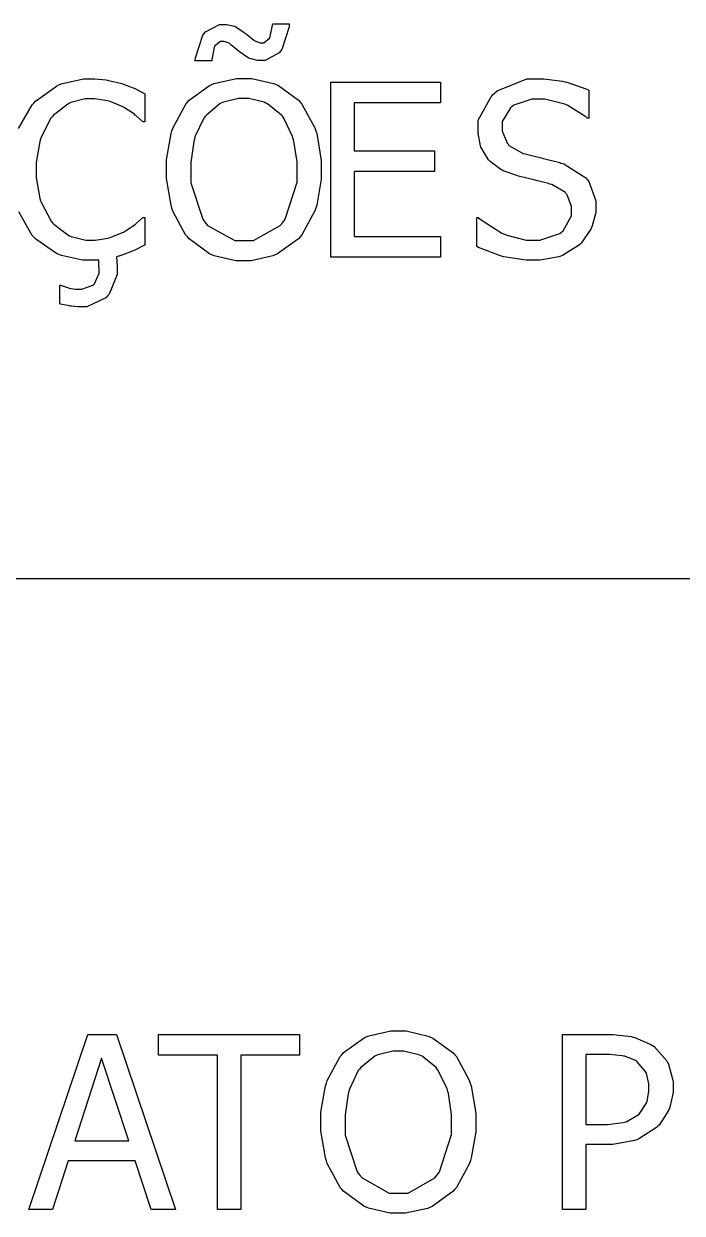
# Model space of a CAD drawing. Header units: millimetres. Extents: x 1974 to 2560, y 1429 to 1567.
# Drawn here: x 2488.779 to 2489.414, y 1518.671 to 1519.818 of the extents above; entities that cross this region are included whole.
import ezdxf

# ---------------------------------------------------------------- set-up
doc = ezdxf.new("R2010")
doc.units = ezdxf.units.MM
doc.layers.add('TEXTO', color=4, linetype='Continuous')

msp = doc.modelspace()

# ---------------------------------------------------------------- linework, layer by layer
at = {"layer": 'TEXTO', "color": 0}
for p, q in [((2488.9543, 1519.8103), (2488.9677, 1519.8176)), ((2488.9677, 1519.8176), (2488.9722, 1519.8176)), ((2488.9722, 1519.8176), (2488.9748, 1519.8176)), ((2488.9748, 1519.8176), (2488.982, 1519.8158)), ((2488.982, 1519.8158), (2488.9829, 1519.8155)), ((2489.0167, 1519.8058), (2489.019, 1519.8168)), ((2489.019, 1519.8168), (2489.0192, 1519.8181)), ((2489.0192, 1519.8181), (2489.035, 1519.8181)), ((2489.0192, 1519.8181), (2489.0192, 1519.8181)), ((2489.035, 1519.8181), (2489.0349, 1519.8152)), ((2488.9445, 1519.7853), (2488.9516, 1519.8073)), ((2488.9516, 1519.8073), (2488.953, 1519.8087)), ((2488.953, 1519.8087), (2488.9543, 1519.8103)), ((2488.9829, 1519.8155), (2488.9836, 1519.8151)), ((2488.9836, 1519.8151), (2488.9917, 1519.8097)), ((2488.9917, 1519.8097), (2488.9926, 1519.8089)), ((2488.9926, 1519.8089), (2488.9934, 1519.8083)), ((2488.9934, 1519.8083), (2489.0007, 1519.8025)), ((2489.0105, 1519.7998), (2489.016, 1519.8042)), ((2489.016, 1519.8042), (2489.0163, 1519.805)), ((2489.0163, 1519.805), (2489.0167, 1519.8058)), ((2489.0349, 1519.8152), (2489.0278, 1519.7932)), ((2488.9626, 1519.7952), (2488.9603, 1519.7838)), ((2488.963, 1519.796), (2488.9626, 1519.7952)), ((2488.9633, 1519.7969), (2488.963, 1519.796)), ((2488.9688, 1519.8012), (2488.9633, 1519.7969)), ((2488.9708, 1519.8012), (2488.9688, 1519.8012)), ((2488.9723, 1519.8012), (2488.9708, 1519.8012)), ((2488.9772, 1519.7993), (2488.9723, 1519.8012)), ((2488.9779, 1519.7988), (2488.9772, 1519.7993)), ((2488.9784, 1519.7983), (2488.9779, 1519.7988)), ((2488.9856, 1519.7924), (2488.9784, 1519.7983)), ((2489.0007, 1519.8025), (2489.0014, 1519.8021)), ((2489.0014, 1519.8021), (2489.002, 1519.8017)), ((2489.002, 1519.8017), (2489.0069, 1519.7998)), ((2489.0069, 1519.7998), (2489.0086, 1519.7998)), ((2489.0086, 1519.7998), (2489.0105, 1519.7998)), ((2489.0278, 1519.7932), (2489.0267, 1519.7917)), ((2488.9444, 1519.7824), (2488.9445, 1519.7853)), ((2488.9603, 1519.7824), (2488.9444, 1519.7824)), ((2488.9603, 1519.7838), (2488.9603, 1519.7824)), ((2488.9865, 1519.7917), (2488.9856, 1519.7924)), ((2488.9872, 1519.791), (2488.9865, 1519.7917)), ((2488.9954, 1519.7853), (2488.9872, 1519.791)), ((2488.9962, 1519.785), (2488.9954, 1519.7853)), ((2488.997, 1519.7847), (2488.9962, 1519.785)), ((2489.0044, 1519.7828), (2488.997, 1519.7847)), ((2489.0072, 1519.7828), (2489.0044, 1519.7828)), ((2489.0117, 1519.7828), (2489.0072, 1519.7828)), ((2489.0254, 1519.7902), (2489.0117, 1519.7828)), ((2489.0267, 1519.7917), (2489.0254, 1519.7902)), ((2488.8104, 1519.7581), (2488.8127, 1519.7591)), ((2488.8127, 1519.7591), (2488.815, 1519.7601)), ((2488.815, 1519.7601), (2488.8365, 1519.765)), ((2488.8365, 1519.765), (2488.8437, 1519.765)), ((2488.8437, 1519.765), (2488.8476, 1519.765)), ((2488.8476, 1519.765), (2488.8583, 1519.764)), ((2488.8583, 1519.764), (2488.8596, 1519.7637)), ((2488.8596, 1519.7637), (2488.8607, 1519.7635)), ((2488.8607, 1519.7635), (2488.8723, 1519.7609)), ((2488.8723, 1519.7609), (2488.8734, 1519.7605)), ((2488.8734, 1519.7605), (2488.8742, 1519.7603)), ((2488.8742, 1519.7603), (2488.8835, 1519.7568)), ((2488.9384, 1519.7445), (2488.9582, 1519.7586)), ((2488.9582, 1519.7586), (2488.9605, 1519.7596)), ((2488.9605, 1519.7596), (2488.9627, 1519.7606)), ((2488.9627, 1519.7606), (2488.9841, 1519.7655)), ((2488.9841, 1519.7655), (2488.9912, 1519.7655)), ((2488.9912, 1519.7655), (2488.999, 1519.7655)), ((2488.999, 1519.7655), (2489.02, 1519.7605)), ((2489.02, 1519.7605), (2489.0224, 1519.7594)), ((2489.0224, 1519.7594), (2489.0246, 1519.7585)), ((2489.0246, 1519.7585), (2489.0441, 1519.7444)), ((2489.0753, 1519.593), (2489.0753, 1519.7619)), ((2489.0753, 1519.7619), (2489.181, 1519.7619)), ((2489.181, 1519.7619), (2489.181, 1519.742)), ((2489.2357, 1519.7534), (2489.2643, 1519.765)), ((2489.2643, 1519.765), (2489.2739, 1519.765)), ((2489.2739, 1519.765), (2489.2806, 1519.765)), ((2489.2806, 1519.765), (2489.2987, 1519.7627)), ((2489.2987, 1519.7627), (2489.3008, 1519.7622)), ((2489.3008, 1519.7622), (2489.3028, 1519.7617)), ((2489.3028, 1519.7617), (2489.3223, 1519.755)), ((2488.7904, 1519.7436), (2488.8104, 1519.7581)), ((2488.8835, 1519.7568), (2488.8845, 1519.7563)), ((2488.8845, 1519.7563), (2488.8855, 1519.756)), ((2488.8855, 1519.756), (2488.8949, 1519.7513)), ((2488.8949, 1519.7513), (2488.8958, 1519.7507)), ((2488.8958, 1519.7507), (2488.8958, 1519.7236)), ((2489.2172, 1519.7253), (2489.2304, 1519.7488)), ((2489.2304, 1519.7488), (2489.2331, 1519.7511)), ((2489.2331, 1519.7511), (2489.2357, 1519.7534)), ((2489.3223, 1519.755), (2489.3242, 1519.7541)), ((2489.3242, 1519.7541), (2489.3242, 1519.7272)), ((2488.7739, 1519.717), (2488.787, 1519.7398)), ((2488.787, 1519.7398), (2488.7888, 1519.7417)), ((2488.7888, 1519.7417), (2488.7904, 1519.7436)), ((2488.8214, 1519.7407), (2488.8073, 1519.7298)), ((2488.823, 1519.7414), (2488.8214, 1519.7407)), ((2488.8245, 1519.7422), (2488.823, 1519.7414)), ((2488.8383, 1519.7458), (2488.8245, 1519.7422)), ((2488.8435, 1519.7458), (2488.8383, 1519.7458)), ((2488.8476, 1519.7458), (2488.8435, 1519.7458)), ((2488.8598, 1519.7439), (2488.8476, 1519.7458)), ((2488.8611, 1519.7435), (2488.8598, 1519.7439)), ((2488.8623, 1519.7432), (2488.8611, 1519.7435)), ((2488.874, 1519.7384), (2488.8623, 1519.7432)), ((2488.8751, 1519.7377), (2488.874, 1519.7384)), ((2488.8761, 1519.7372), (2488.8751, 1519.7377)), ((2488.8857, 1519.7308), (2488.8761, 1519.7372)), ((2488.9227, 1519.7175), (2488.9353, 1519.7406)), ((2488.9353, 1519.7406), (2488.9369, 1519.7426)), ((2488.9369, 1519.7426), (2488.9384, 1519.7445)), ((2488.9684, 1519.7411), (2488.9551, 1519.7301)), ((2488.97, 1519.7418), (2488.9684, 1519.7411)), ((2488.9715, 1519.7426), (2488.97, 1519.7418)), ((2488.986, 1519.746), (2488.9715, 1519.7426)), ((2488.9915, 1519.746), (2488.986, 1519.746)), ((2488.9962, 1519.746), (2488.9915, 1519.746)), ((2489.011, 1519.7424), (2488.9962, 1519.746)), ((2489.0126, 1519.7417), (2489.011, 1519.7424)), ((2489.0142, 1519.741), (2489.0126, 1519.7417)), ((2489.0276, 1519.7301), (2489.0142, 1519.741)), ((2489.0441, 1519.7444), (2489.0457, 1519.7426)), ((2489.0457, 1519.7426), (2489.0473, 1519.7407)), ((2489.0457, 1519.7426), (2489.0457, 1519.7426)), ((2489.0473, 1519.7407), (2489.0597, 1519.7177)), ((2489.181, 1519.742), (2489.0978, 1519.742)), ((2489.0978, 1519.742), (2489.0978, 1519.6957)), ((2489.2485, 1519.7372), (2489.2405, 1519.7237)), ((2489.2502, 1519.7383), (2489.2485, 1519.7372)), ((2489.2517, 1519.7396), (2489.2502, 1519.7383)), ((2489.269, 1519.7455), (2489.2517, 1519.7396)), ((2489.2754, 1519.7455), (2489.269, 1519.7455)), ((2489.2815, 1519.7455), (2489.2754, 1519.7455)), ((2489.2997, 1519.741), (2489.2815, 1519.7455)), ((2489.3018, 1519.7401), (2489.2997, 1519.741)), ((2489.3039, 1519.7392), (2489.3018, 1519.7401)), ((2489.3211, 1519.7285), (2489.3039, 1519.7392)), ((2488.8049, 1519.727), (2488.7957, 1519.7089)), ((2488.8062, 1519.7283), (2488.8049, 1519.727)), ((2488.8073, 1519.7298), (2488.8062, 1519.7283)), ((2488.8864, 1519.7301), (2488.8857, 1519.7308)), ((2488.8872, 1519.7296), (2488.8864, 1519.7301)), ((2488.8935, 1519.724), (2488.8872, 1519.7296)), ((2488.894, 1519.7236), (2488.8935, 1519.724)), ((2488.9527, 1519.7271), (2488.9441, 1519.7091)), ((2488.9539, 1519.7286), (2488.9527, 1519.7271)), ((2488.9551, 1519.7301), (2488.9539, 1519.7286)), ((2489.0288, 1519.7286), (2489.0276, 1519.7301)), ((2489.0298, 1519.7272), (2489.0288, 1519.7286)), ((2489.0383, 1519.7094), (2489.0298, 1519.7272)), ((2489.2172, 1519.7167), (2489.2172, 1519.7253)), ((2489.3225, 1519.7272), (2489.3211, 1519.7285)), ((2489.3242, 1519.7272), (2489.3225, 1519.7272)), ((2488.8958, 1519.7236), (2488.894, 1519.7236)), ((2488.921, 1519.7122), (2488.9219, 1519.7148)), ((2488.9219, 1519.7148), (2488.9227, 1519.7175)), ((2489.0597, 1519.7177), (2489.0607, 1519.7149)), ((2489.0607, 1519.7149), (2489.0616, 1519.7122)), ((2489.2172, 1519.7127), (2489.2172, 1519.7167)), ((2489.2195, 1519.7005), (2489.2172, 1519.7127)), ((2489.2405, 1519.7237), (2489.2405, 1519.7191)), ((2489.2405, 1519.7191), (2489.2405, 1519.7148)), ((2489.2405, 1519.7148), (2489.2452, 1519.703)), ((2488.7943, 1519.7045), (2488.791, 1519.6842)), ((2488.795, 1519.7067), (2488.7943, 1519.7045)), ((2488.7957, 1519.7089), (2488.795, 1519.7067)), ((2488.9166, 1519.6868), (2488.921, 1519.7122)), ((2488.9429, 1519.7047), (2488.94, 1519.6843)), ((2488.9436, 1519.7069), (2488.9429, 1519.7047)), ((2488.9441, 1519.7091), (2488.9436, 1519.7069)), ((2489.039, 1519.7072), (2489.0383, 1519.7094)), ((2489.0396, 1519.705), (2489.039, 1519.7072)), ((2489.0426, 1519.6849), (2489.0396, 1519.705)), ((2489.0616, 1519.7122), (2489.066, 1519.6861)), ((2489.2452, 1519.703), (2489.2462, 1519.7019)), ((2489.2462, 1519.7019), (2489.247, 1519.7008)), ((2489.0978, 1519.6957), (2489.1753, 1519.6957)), ((2489.1753, 1519.6957), (2489.1753, 1519.6757)), ((2489.22, 1519.6992), (2489.2195, 1519.7005)), ((2489.2205, 1519.698), (2489.22, 1519.6992)), ((2489.2273, 1519.687), (2489.2205, 1519.698)), ((2489.247, 1519.7008), (2489.2607, 1519.6931)), ((2489.2607, 1519.6931), (2489.2626, 1519.6926)), ((2489.2626, 1519.6926), (2489.2637, 1519.6923)), ((2489.2637, 1519.6923), (2489.2784, 1519.6887)), ((2488.791, 1519.6842), (2488.791, 1519.6773)), ((2488.9166, 1519.6773), (2488.9166, 1519.6868)), ((2488.94, 1519.6843), (2488.94, 1519.6773)), ((2489.0426, 1519.6773), (2489.0426, 1519.6849)), ((2489.066, 1519.6861), (2489.066, 1519.6773)), ((2489.2281, 1519.6861), (2489.2273, 1519.687)), ((2489.229, 1519.6852), (2489.2281, 1519.6861)), ((2489.2392, 1519.6775), (2489.229, 1519.6852)), ((2489.2784, 1519.6887), (2489.2802, 1519.6882)), ((2489.2802, 1519.6882), (2489.2818, 1519.6878)), ((2489.2818, 1519.6878), (2489.296, 1519.6842)), ((2489.296, 1519.6842), (2489.2972, 1519.6837)), ((2489.2972, 1519.6837), (2489.3001, 1519.6829)), ((2489.3001, 1519.6829), (2489.3213, 1519.6695)), ((2488.791, 1519.6773), (2488.791, 1519.6698)), ((2488.791, 1519.6698), (2488.7945, 1519.6495)), ((2488.9166, 1519.6688), (2488.9166, 1519.6773)), ((2488.921, 1519.643), (2488.9166, 1519.6688)), ((2488.94, 1519.6773), (2488.94, 1519.6647)), ((2489.0426, 1519.6654), (2489.0426, 1519.6773)), ((2489.0426, 1519.6773), (2489.0426, 1519.6773)), ((2489.066, 1519.6682), (2489.0616, 1519.6431)), ((2489.066, 1519.6773), (2489.066, 1519.6682)), ((2489.1753, 1519.6757), (2489.0978, 1519.6757)), ((2489.0978, 1519.6757), (2489.0978, 1519.613)), ((2489.2404, 1519.677), (2489.2392, 1519.6775)), ((2489.2415, 1519.6764), (2489.2404, 1519.677)), ((2489.2546, 1519.6716), (2489.2415, 1519.6764)), ((2489.2561, 1519.6711), (2489.2546, 1519.6716)), ((2489.2576, 1519.6708), (2489.2561, 1519.6711)), ((2489.2711, 1519.6675), (2489.2576, 1519.6708)), ((2489.2723, 1519.6672), (2489.2711, 1519.6675)), ((2489.2733, 1519.667), (2489.2723, 1519.6672)), ((2489.2852, 1519.6639), (2489.2733, 1519.667)), ((2489.3213, 1519.6695), (2489.3227, 1519.6677)), ((2489.3227, 1519.6677), (2489.324, 1519.6659)), ((2488.94, 1519.6647), (2488.9516, 1519.6295)), ((2489.031, 1519.6295), (2489.0426, 1519.6654)), ((2489.2865, 1519.6635), (2489.2852, 1519.6639)), ((2489.2883, 1519.663), (2489.2865, 1519.6635)), ((2489.3016, 1519.6552), (2489.2883, 1519.663)), ((2489.3024, 1519.6541), (2489.3016, 1519.6552)), ((2489.324, 1519.6659), (2489.3308, 1519.6473)), ((2488.7945, 1519.6495), (2488.7952, 1519.6474)), ((2488.7952, 1519.6474), (2488.796, 1519.6454)), ((2488.796, 1519.6454), (2488.8055, 1519.6277)), ((2489.3032, 1519.653), (2489.3024, 1519.6541)), ((2489.3074, 1519.6418), (2489.3032, 1519.653)), ((2489.3308, 1519.6473), (2489.3308, 1519.6411)), ((2488.7871, 1519.6139), (2488.7741, 1519.6368)), ((2488.9219, 1519.6402), (2488.921, 1519.643)), ((2488.9227, 1519.6375), (2488.9219, 1519.6402)), ((2488.9351, 1519.6145), (2488.9227, 1519.6375)), ((2489.0599, 1519.6376), (2489.0473, 1519.6145)), ((2489.0608, 1519.6403), (2489.0599, 1519.6376)), ((2489.0616, 1519.6431), (2489.0608, 1519.6403)), ((2489.2995, 1519.6185), (2489.3074, 1519.6328)), ((2489.3074, 1519.6376), (2489.3074, 1519.6418)), ((2489.3074, 1519.6328), (2489.3074, 1519.6376)), ((2489.3308, 1519.6362), (2489.3274, 1519.6233)), ((2489.3308, 1519.6411), (2489.3308, 1519.6362)), ((2488.8055, 1519.6277), (2488.8067, 1519.6262)), ((2488.8067, 1519.6262), (2488.8078, 1519.6249)), ((2488.8078, 1519.6249), (2488.8216, 1519.6144)), ((2488.8771, 1519.6184), (2488.8863, 1519.6244)), ((2488.8863, 1519.6244), (2488.887, 1519.625)), ((2488.887, 1519.625), (2488.8877, 1519.6257)), ((2488.8877, 1519.6257), (2488.8936, 1519.6308)), ((2488.8936, 1519.6308), (2488.8941, 1519.6312)), ((2488.8941, 1519.6312), (2488.8958, 1519.6312)), ((2488.8958, 1519.6312), (2488.8958, 1519.6045)), ((2488.9516, 1519.6295), (2488.954, 1519.6265)), ((2488.954, 1519.6265), (2488.9563, 1519.6236)), ((2488.9563, 1519.6236), (2488.9826, 1519.6089)), ((2489.0007, 1519.6089), (2489.0264, 1519.6236)), ((2489.0264, 1519.6236), (2489.0288, 1519.6265)), ((2489.0288, 1519.6265), (2489.031, 1519.6295)), ((2489.2159, 1519.6031), (2489.2159, 1519.6312)), ((2489.2159, 1519.6312), (2489.2174, 1519.6312)), ((2489.2174, 1519.6312), (2489.2193, 1519.6295)), ((2489.2193, 1519.6295), (2489.2402, 1519.6161)), ((2489.3268, 1519.6216), (2489.3261, 1519.62)), ((2489.3274, 1519.6233), (2489.3268, 1519.6216)), ((2488.7888, 1519.6121), (2488.7871, 1519.6139)), ((2488.7905, 1519.6102), (2488.7888, 1519.6121)), ((2488.8105, 1519.5964), (2488.7905, 1519.6102)), ((2488.8216, 1519.6144), (2488.8232, 1519.6136)), ((2488.8232, 1519.6136), (2488.8247, 1519.613)), ((2488.8247, 1519.613), (2488.8387, 1519.6094)), ((2488.8387, 1519.6094), (2488.8435, 1519.6094)), ((2488.8435, 1519.6094), (2488.8479, 1519.6094)), ((2488.8479, 1519.6094), (2488.86, 1519.6113)), ((2488.86, 1519.6113), (2488.8614, 1519.6117)), ((2488.8614, 1519.6117), (2488.8628, 1519.6121)), ((2488.8628, 1519.6121), (2488.8751, 1519.6171)), ((2488.8751, 1519.6171), (2488.8761, 1519.6177)), ((2488.8761, 1519.6177), (2488.8771, 1519.6184)), ((2488.9368, 1519.6126), (2488.9351, 1519.6145)), ((2488.9384, 1519.6107), (2488.9368, 1519.6126)), ((2488.9581, 1519.5963), (2488.9384, 1519.6107)), ((2489.044, 1519.6107), (2489.0238, 1519.5961)), ((2489.0457, 1519.6126), (2489.044, 1519.6107)), ((2489.0473, 1519.6145), (2489.0457, 1519.6126)), ((2489.0978, 1519.613), (2489.181, 1519.613)), ((2489.181, 1519.613), (2489.181, 1519.593)), ((2489.2402, 1519.6161), (2489.2427, 1519.6151)), ((2489.2427, 1519.6151), (2489.245, 1519.6142)), ((2489.245, 1519.6142), (2489.2635, 1519.6094)), ((2489.2635, 1519.6094), (2489.2697, 1519.6094)), ((2489.2697, 1519.6094), (2489.2767, 1519.6094)), ((2489.2767, 1519.6094), (2489.2962, 1519.6159)), ((2489.2962, 1519.6159), (2489.2979, 1519.6171)), ((2489.2979, 1519.6171), (2489.2995, 1519.6185)), ((2489.3261, 1519.62), (2489.3166, 1519.6064)), ((2488.8845, 1519.5991), (2488.8745, 1519.5952)), ((2488.8854, 1519.5995), (2488.8845, 1519.5991)), ((2488.8861, 1519.5998), (2488.8854, 1519.5995)), ((2488.8949, 1519.6041), (2488.8861, 1519.5998)), ((2488.8958, 1519.6045), (2488.8949, 1519.6041)), ((2488.9826, 1519.6089), (2488.9915, 1519.6089)), ((2488.9915, 1519.6089), (2489.0007, 1519.6089)), ((2489.2178, 1519.6023), (2489.2159, 1519.6031)), ((2489.2379, 1519.5945), (2489.2178, 1519.6023)), ((2489.3141, 1519.6041), (2489.2987, 1519.5946)), ((2489.3154, 1519.6053), (2489.3141, 1519.6041)), ((2489.3166, 1519.6064), (2489.3154, 1519.6053)), ((2488.8128, 1519.5955), (2488.8105, 1519.5964)), ((2488.8152, 1519.5946), (2488.8128, 1519.5955)), ((2488.8356, 1519.59), (2488.8152, 1519.5946)), ((2488.8433, 1519.59), (2488.8356, 1519.59)), ((2488.8442, 1519.59), (2488.8433, 1519.59)), ((2488.8433, 1519.59), (2488.8433, 1519.59)), ((2488.8473, 1519.59), (2488.8442, 1519.59)), ((2488.8476, 1519.59), (2488.8473, 1519.59)), ((2488.8478, 1519.5902), (2488.8476, 1519.59)), ((2488.8504, 1519.5902), (2488.8478, 1519.5902)), ((2488.8514, 1519.5902), (2488.8504, 1519.5902)), ((2488.8514, 1519.5899), (2488.8514, 1519.5902)), ((2488.8515, 1519.5864), (2488.8514, 1519.5899)), ((2488.8515, 1519.5852), (2488.8515, 1519.5864)), ((2488.8685, 1519.5934), (2488.8684, 1519.5933)), ((2488.8684, 1519.5933), (2488.8684, 1519.5931)), ((2488.8684, 1519.5931), (2488.8686, 1519.5894)), ((2488.8704, 1519.594), (2488.8685, 1519.5934)), ((2488.8686, 1519.5894), (2488.8687, 1519.5889)), ((2488.8687, 1519.5889), (2488.8687, 1519.5885)), ((2488.8687, 1519.5885), (2488.869, 1519.5843)), ((2488.8707, 1519.594), (2488.8704, 1519.594)), ((2488.871, 1519.594), (2488.8707, 1519.594)), ((2488.8732, 1519.5948), (2488.871, 1519.594)), ((2488.8734, 1519.5948), (2488.8732, 1519.5948)), ((2488.8745, 1519.5952), (2488.8734, 1519.5948)), ((2488.9604, 1519.5953), (2488.9581, 1519.5963)), ((2488.9626, 1519.5943), (2488.9604, 1519.5953)), ((2488.9834, 1519.5895), (2488.9626, 1519.5943)), ((2488.9912, 1519.5895), (2488.9834, 1519.5895)), ((2488.9982, 1519.5895), (2488.9912, 1519.5895)), ((2489.0193, 1519.5943), (2488.9982, 1519.5895)), ((2489.0216, 1519.5951), (2489.0193, 1519.5943)), ((2489.0238, 1519.5961), (2489.0216, 1519.5951)), ((2489.181, 1519.593), (2489.0753, 1519.593)), ((2489.181, 1519.593), (2489.181, 1519.593)), ((2489.24, 1519.5938), (2489.2379, 1519.5945)), ((2489.2422, 1519.5932), (2489.24, 1519.5938)), ((2489.2635, 1519.59), (2489.2422, 1519.5932)), ((2489.2713, 1519.59), (2489.2635, 1519.59)), ((2489.2772, 1519.59), (2489.2713, 1519.59)), ((2489.2713, 1519.59), (2489.2713, 1519.59)), ((2489.2953, 1519.5933), (2489.2772, 1519.59)), ((2489.297, 1519.594), (2489.2953, 1519.5933)), ((2489.2987, 1519.5946), (2489.297, 1519.594)), ((2488.8473, 1519.5673), (2488.8516, 1519.5774)), ((2488.8515, 1519.5844), (2488.8515, 1519.5852)), ((2488.8516, 1519.582), (2488.8515, 1519.5844)), ((2488.8516, 1519.5809), (2488.8516, 1519.582)), ((2488.8516, 1519.5774), (2488.8516, 1519.5809)), ((2488.869, 1519.5761), (2488.8612, 1519.5572)), ((2488.869, 1519.5843), (2488.869, 1519.5829)), ((2488.869, 1519.5829), (2488.869, 1519.5761)), ((2488.8138, 1519.5478), (2488.8138, 1519.5659)), ((2488.8138, 1519.5659), (2488.8148, 1519.5659)), ((2488.8148, 1519.5659), (2488.8152, 1519.5657)), ((2488.8152, 1519.5657), (2488.8212, 1519.5636)), ((2488.8212, 1519.5636), (2488.822, 1519.5634)), ((2488.822, 1519.5634), (2488.8227, 1519.5632)), ((2488.8227, 1519.5632), (2488.8288, 1519.562)), ((2488.8348, 1519.562), (2488.8457, 1519.5658)), ((2488.8457, 1519.5658), (2488.8466, 1519.5665)), ((2488.8466, 1519.5665), (2488.8473, 1519.5673)), ((2488.8288, 1519.562), (2488.8309, 1519.562)), ((2488.8309, 1519.562), (2488.8348, 1519.562)), ((2488.8581, 1519.5538), (2488.8399, 1519.545)), ((2488.8597, 1519.5555), (2488.8581, 1519.5538)), ((2488.8612, 1519.5572), (2488.8597, 1519.5555)), ((2488.8145, 1519.5476), (2488.8138, 1519.5478)), ((2488.8231, 1519.5459), (2488.8145, 1519.5476)), ((2488.824, 1519.5458), (2488.8231, 1519.5459)), ((2488.825, 1519.5456), (2488.824, 1519.5458)), ((2488.8314, 1519.545), (2488.825, 1519.5456)), ((2488.8339, 1519.545), (2488.8314, 1519.545)), ((2488.8399, 1519.545), (2488.8339, 1519.545)), ((2507.7976, 1519.2826), (2478.9131, 1519.2826)), ((2488.7838, 1518.6741), (2488.8407, 1518.843)), ((2488.8407, 1518.843), (2488.8684, 1518.843)), ((2488.8684, 1518.843), (2488.9253, 1518.6741)), ((2488.909, 1518.823), (2488.909, 1518.843)), ((2488.909, 1518.843), (2489.045, 1518.843)), ((2489.045, 1518.843), (2489.045, 1518.823)), ((2489.1072, 1518.8397), (2489.1094, 1518.8406)), ((2489.1094, 1518.8406), (2489.1117, 1518.8416)), ((2489.1117, 1518.8416), (2489.1331, 1518.8464)), ((2489.1331, 1518.8464), (2489.1402, 1518.8464)), ((2489.1402, 1518.8464), (2489.148, 1518.8464)), ((2489.148, 1518.8464), (2489.1691, 1518.8415)), ((2489.1691, 1518.8415), (2489.1714, 1518.8404)), ((2489.1714, 1518.8404), (2489.1736, 1518.8395)), ((2489.2988, 1518.6741), (2489.2988, 1518.843)), ((2489.2988, 1518.843), (2489.3413, 1518.843)), ((2489.3413, 1518.843), (2489.3477, 1518.843)), ((2489.3477, 1518.843), (2489.365, 1518.8409)), ((2489.365, 1518.8409), (2489.3669, 1518.8404)), ((2489.3669, 1518.8404), (2489.3686, 1518.8401)), ((2489.0875, 1518.8255), (2489.1072, 1518.8397)), ((2489.1736, 1518.8395), (2489.1931, 1518.8254)), ((2489.3686, 1518.8401), (2489.384, 1518.8334)), ((2489.384, 1518.8334), (2489.3854, 1518.8324)), ((2489.3854, 1518.8324), (2489.387, 1518.8313)), ((2489.387, 1518.8313), (2489.3993, 1518.8176)), ((2488.854, 1518.8201), (2488.8281, 1518.7404)), ((2488.8802, 1518.7404), (2488.854, 1518.8201)), ((2488.9658, 1518.823), (2488.909, 1518.823)), ((2488.9658, 1518.6741), (2488.9658, 1518.823)), ((2489.045, 1518.823), (2488.9884, 1518.823)), ((2488.9884, 1518.823), (2488.9884, 1518.6741)), ((2489.0718, 1518.7986), (2489.0842, 1518.8216)), ((2489.0842, 1518.8216), (2489.0859, 1518.8235)), ((2489.0859, 1518.8235), (2489.0875, 1518.8255)), ((2489.1175, 1518.8221), (2489.104, 1518.8111)), ((2489.119, 1518.8228), (2489.1175, 1518.8221)), ((2489.1204, 1518.8235), (2489.119, 1518.8228)), ((2489.135, 1518.827), (2489.1204, 1518.8235)), ((2489.1404, 1518.827), (2489.135, 1518.827)), ((2489.1453, 1518.827), (2489.1404, 1518.827)), ((2489.1601, 1518.8235), (2489.1453, 1518.827)), ((2489.1617, 1518.8227), (2489.1601, 1518.8235)), ((2489.1632, 1518.822), (2489.1617, 1518.8227)), ((2489.1767, 1518.8111), (2489.1632, 1518.822)), ((2489.1931, 1518.8254), (2489.1948, 1518.8235)), ((2489.1948, 1518.8235), (2489.1963, 1518.8217)), ((2489.1948, 1518.8235), (2489.1948, 1518.8235)), ((2489.1963, 1518.8217), (2489.2087, 1518.7988)), ((2489.3399, 1518.8236), (2489.3213, 1518.8236)), ((2489.3213, 1518.8236), (2489.3213, 1518.7561)), ((2489.3439, 1518.8236), (2489.3399, 1518.8236)), ((2489.3563, 1518.8225), (2489.3439, 1518.8236)), ((2489.3575, 1518.8222), (2489.3563, 1518.8225)), ((2489.3587, 1518.822), (2489.3575, 1518.8222)), ((2489.3691, 1518.8178), (2489.3587, 1518.822)), ((2489.37, 1518.8172), (2489.3691, 1518.8178)), ((2489.3993, 1518.8176), (2489.4001, 1518.816)), ((2489.1017, 1518.8082), (2489.0932, 1518.7902)), ((2489.1029, 1518.8096), (2489.1017, 1518.8082)), ((2489.104, 1518.8111), (2489.1029, 1518.8096)), ((2489.1779, 1518.8096), (2489.1767, 1518.8111)), ((2489.1789, 1518.8082), (2489.1779, 1518.8096)), ((2489.1874, 1518.7904), (2489.1789, 1518.8082)), ((2489.3709, 1518.8165), (2489.37, 1518.8172)), ((2489.3786, 1518.8077), (2489.3709, 1518.8165)), ((2489.3791, 1518.8067), (2489.3786, 1518.8077)), ((2489.3796, 1518.8056), (2489.3791, 1518.8067)), ((2489.4001, 1518.816), (2489.401, 1518.8143)), ((2489.401, 1518.8143), (2489.4055, 1518.7976)), ((2489.07, 1518.7933), (2489.0709, 1518.7959)), ((2489.0709, 1518.7959), (2489.0718, 1518.7986)), ((2489.2087, 1518.7988), (2489.2097, 1518.796)), ((2489.2097, 1518.796), (2489.2106, 1518.7933)), ((2489.3821, 1518.7953), (2489.3796, 1518.8056)), ((2489.3821, 1518.7914), (2489.3821, 1518.7953)), ((2489.4055, 1518.7976), (2489.4055, 1518.792)), ((2489.0657, 1518.7679), (2489.07, 1518.7933)), ((2489.0919, 1518.7858), (2489.089, 1518.7654)), ((2489.0926, 1518.788), (2489.0919, 1518.7858)), ((2489.0932, 1518.7902), (2489.0926, 1518.788)), ((2489.1881, 1518.7881), (2489.1874, 1518.7904)), ((2489.1886, 1518.786), (2489.1881, 1518.7881)), ((2489.1917, 1518.7659), (2489.1886, 1518.786)), ((2489.2106, 1518.7933), (2489.215, 1518.7672)), ((2489.3803, 1518.7784), (2489.3821, 1518.7882)), ((2489.3821, 1518.7882), (2489.3821, 1518.7914)), ((2489.3821, 1518.7914), (2489.3821, 1518.7914)), ((2489.4055, 1518.7869), (2489.4022, 1518.7728)), ((2489.4055, 1518.792), (2489.4055, 1518.7869)), ((2489.4055, 1518.792), (2489.4055, 1518.792)), ((2489.3734, 1518.7671), (2489.3795, 1518.7764)), ((2489.3795, 1518.7764), (2489.3798, 1518.7774)), ((2489.3798, 1518.7774), (2489.3803, 1518.7784)), ((2489.4022, 1518.7728), (2489.4016, 1518.7712)), ((2489.0657, 1518.7584), (2489.0657, 1518.7679)), ((2489.089, 1518.7654), (2489.089, 1518.7584)), ((2489.1917, 1518.7584), (2489.1917, 1518.7659)), ((2489.215, 1518.7672), (2489.215, 1518.7584)), ((2489.36, 1518.7587), (2489.3716, 1518.7654)), ((2489.3716, 1518.7654), (2489.3726, 1518.7662)), ((2489.3726, 1518.7662), (2489.3734, 1518.7671)), ((2489.4009, 1518.7696), (2489.3919, 1518.7556)), ((2489.4016, 1518.7712), (2489.4009, 1518.7696)), ((2489.0657, 1518.7499), (2489.0657, 1518.7584)), ((2489.07, 1518.724), (2489.0657, 1518.7499)), ((2489.089, 1518.7584), (2489.089, 1518.7458)), ((2489.1917, 1518.7465), (2489.1917, 1518.7584)), ((2489.1917, 1518.7584), (2489.1917, 1518.7584)), ((2489.215, 1518.7492), (2489.2107, 1518.7241)), ((2489.215, 1518.7584), (2489.215, 1518.7492)), ((2489.3213, 1518.7561), (2489.3366, 1518.7561)), ((2489.3366, 1518.7561), (2489.342, 1518.7561)), ((2489.342, 1518.7561), (2489.3572, 1518.7581)), ((2489.3572, 1518.7581), (2489.3586, 1518.7583)), ((2489.3586, 1518.7583), (2489.36, 1518.7587)), ((2489.3893, 1518.7531), (2489.3722, 1518.7422)), ((2489.3908, 1518.7545), (2489.3893, 1518.7531)), ((2489.3919, 1518.7556), (2489.3908, 1518.7545)), ((2488.8281, 1518.7404), (2488.8802, 1518.7404)), ((2488.8281, 1518.7404), (2488.8281, 1518.7404)), ((2489.089, 1518.7458), (2489.1006, 1518.7105)), ((2489.18, 1518.7105), (2489.1917, 1518.7465)), ((2489.3404, 1518.737), (2489.3213, 1518.737)), ((2489.3213, 1518.737), (2489.3213, 1518.6741)), ((2489.3473, 1518.737), (2489.3404, 1518.737)), ((2489.3682, 1518.7407), (2489.3473, 1518.737)), ((2489.3703, 1518.7414), (2489.3682, 1518.7407)), ((2489.3722, 1518.7422), (2489.3703, 1518.7414)), ((2488.8219, 1518.7212), (2488.8065, 1518.6741)), ((2488.8863, 1518.7212), (2488.8219, 1518.7212)), ((2488.9017, 1518.6741), (2488.8863, 1518.7212)), ((2489.0709, 1518.7212), (2489.07, 1518.724)), ((2489.0718, 1518.7185), (2489.0709, 1518.7212)), ((2489.0842, 1518.6955), (2489.0718, 1518.7185)), ((2489.2089, 1518.7186), (2489.1964, 1518.6955)), ((2489.2098, 1518.7213), (2489.2089, 1518.7186)), ((2489.2107, 1518.7241), (2489.2098, 1518.7213)), ((2489.1006, 1518.7105), (2489.103, 1518.7075)), ((2489.103, 1518.7075), (2489.1053, 1518.7046)), ((2489.1053, 1518.7046), (2489.1316, 1518.69)), ((2489.1498, 1518.69), (2489.1755, 1518.7046)), ((2489.1755, 1518.7046), (2489.1778, 1518.7075)), ((2489.1778, 1518.7075), (2489.18, 1518.7105)), ((2489.0858, 1518.6936), (2489.0842, 1518.6955)), ((2489.0875, 1518.6917), (2489.0858, 1518.6936)), ((2489.107, 1518.6773), (2489.0875, 1518.6917)), ((2489.193, 1518.6916), (2489.1728, 1518.6771)), ((2489.1948, 1518.6936), (2489.193, 1518.6916)), ((2489.1964, 1518.6955), (2489.1948, 1518.6936)), ((2489.1316, 1518.69), (2489.1404, 1518.69)), ((2489.1404, 1518.69), (2489.1498, 1518.69)), ((2488.8065, 1518.6741), (2488.7838, 1518.6741)), ((2488.8065, 1518.6741), (2488.8065, 1518.6741)), ((2488.9253, 1518.6741), (2488.9017, 1518.6741)), ((2488.9884, 1518.6741), (2488.9658, 1518.6741)), ((2488.9884, 1518.6741), (2488.9884, 1518.6741)), ((2489.1094, 1518.6763), (2489.107, 1518.6773)), ((2489.1116, 1518.6753), (2489.1094, 1518.6763)), ((2489.1325, 1518.6706), (2489.1116, 1518.6753)), ((2489.1402, 1518.6706), (2489.1325, 1518.6706)), ((2489.1472, 1518.6706), (2489.1402, 1518.6706)), ((2489.1683, 1518.6752), (2489.1472, 1518.6706)), ((2489.1706, 1518.6761), (2489.1683, 1518.6752)), ((2489.1728, 1518.6771), (2489.1706, 1518.6761)), ((2489.3213, 1518.6741), (2489.2988, 1518.6741))]:
    msp.add_line(p, q, dxfattribs=at)

doc.saveas('drawing.dxf')
